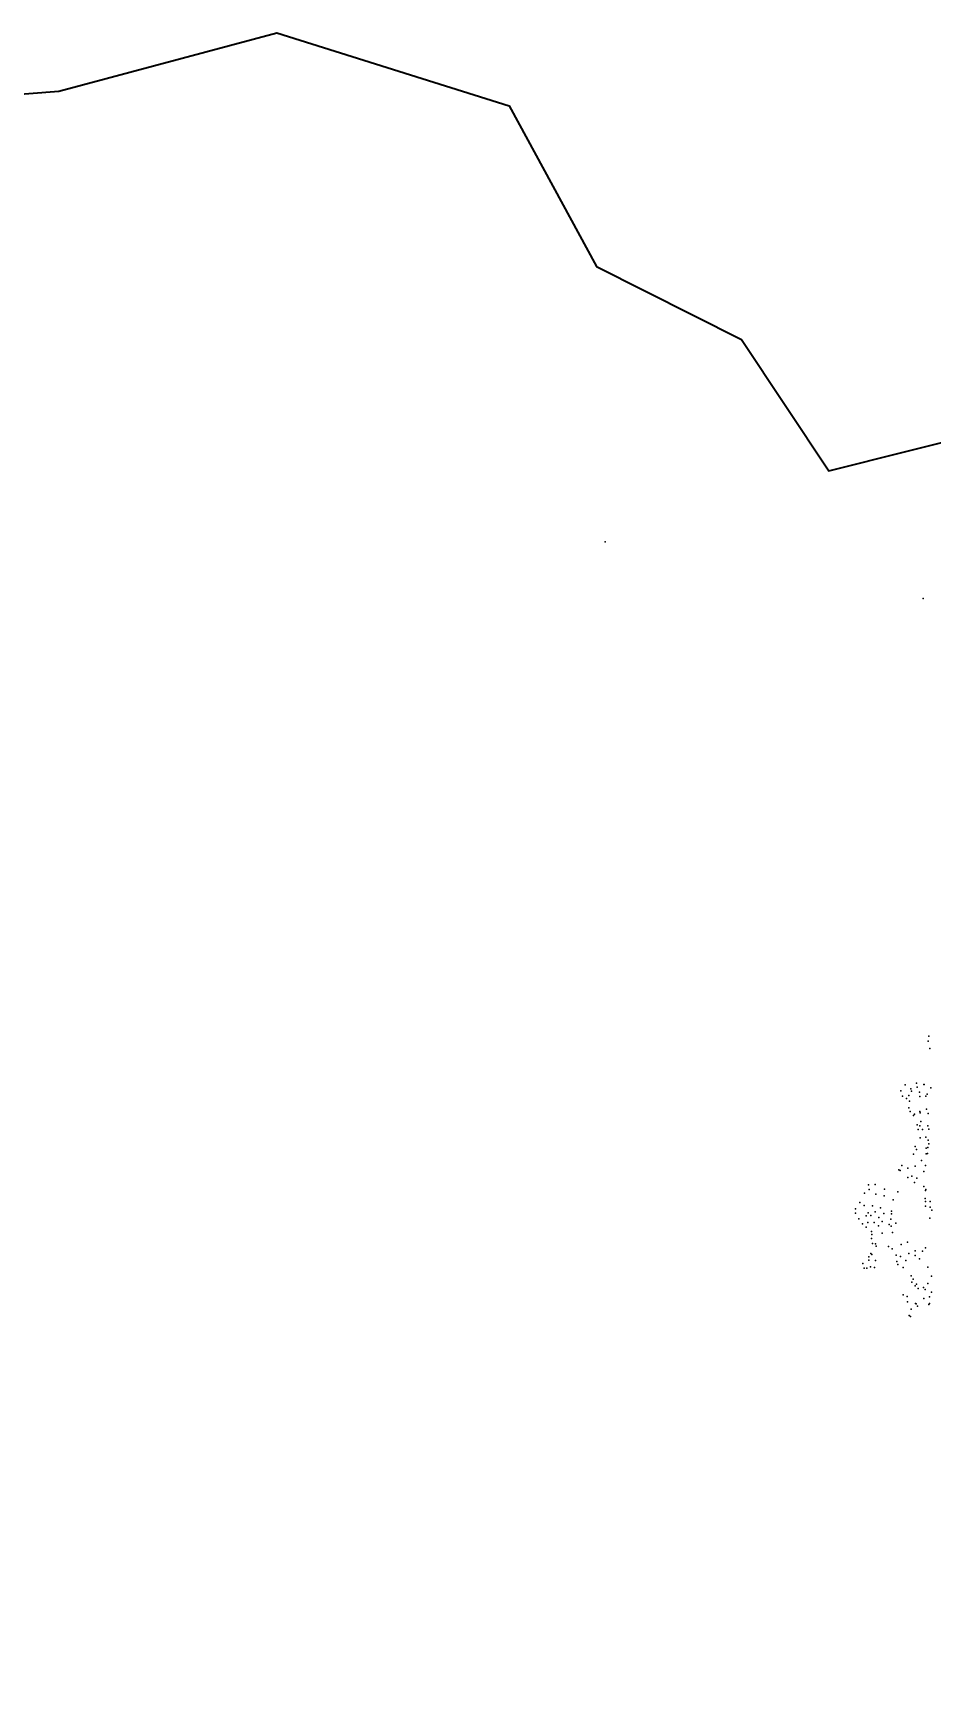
# Model space of a CAD drawing. Header units: millimetres. Extents: x -60275265 to 22802890, y -38578442 to 24337084.
# Drawn here: x 2033506 to 9883622, y 9977846 to 24337084 of the extents above; entities that cross this region are included whole.
import ezdxf

# ---------------------------------------------------------------- set-up
doc = ezdxf.new("R2010")
doc.units = ezdxf.units.MM
doc.header["$MEASUREMENT"] = 0
doc.layers.add('Outline', color=7, linetype='Continuous', true_color=0x000000)
doc.layers.add('particles', color=7, linetype='Continuous', true_color=0x000000)

msp = doc.modelspace()

# ---------------------------------------------------------------- linework, layer by layer
at = {"layer": 'Outline', "color": 3, "lineweight": 35, "true_color": 0x00ff00}
msp.add_lwpolyline([(612748, 23700101), (2261319, 23827441), (4163298, 24337084), (6191983, 23700101), (6952806, 22298647), (8220845, 21661442), (8981724, 20514820), (11010412, 21024520), (12405159, 19877851), (13419624, 18986025), (15194898, 18094026), (16462717, 16947413), (17096937, 15291091), (16969997, 14144198), (16969997, 12997517), (17730817, 12360371), (17730817, 10959081), (17730817, 9939740)], dxfattribs=at)
at = {"layer": 'particles', "color": 93, "true_color": 0x67d435}
for p in [(7028622, 19894696), (9804622, 19400696), (9848622, 15535696), (9854622, 15580696), (9864622, 15473696), (9611622, 15103696), (9649622, 15154696), (9697622, 15119696), (9704622, 15099696), (9748622, 15171696), (9752622, 15136696), (9772622, 15091696), (9810622, 15159696), (9813622, 15158696), (9873622, 15130696), (9626622, 15056696), (9659622, 15036696), (9679622, 15062696), (9679622, 14955696), (9686622, 15014696), (9775622, 15053696), (9827622, 15056696), (9834622, 14942696), (9840622, 15074696), (9691622, 14922696), (9720622, 14887696), (9729622, 14900696), (9753622, 14806696), (9775622, 14796696), (9777622, 14921696), (9780622, 14911696), (9785622, 14834696), (9847622, 14796696), (9849622, 14904696), (9762622, 14764696), (9778622, 14694696), (9798622, 14764696), (9828622, 14699696), (9850622, 14671696), (9853622, 14768696), (9720622, 14551696), (9736622, 14617696), (9747622, 14592696), (9830622, 14554696), (9832622, 14603696), (9844622, 14557696), (9847622, 14609696), (9854622, 14641696), (9592622, 14413696), (9603622, 14408696), (9619622, 14451696), (9670622, 14427696), (9734622, 14445696), (9791622, 14494696), (9810622, 14399696), (9824622, 14451696), (9329622, 14281696), (9334622, 14243696), (9386622, 14285696), (9467622, 14245696), (9584622, 14221696), (9671622, 14347696), (9706622, 14358696), (9728622, 14304696), (9749622, 14340696), (9810622, 14267696), (9824622, 14232696), (9827622, 14241696), (9213622, 14073696), (9251622, 14127696), (9291622, 14103696), (9292622, 14210696), (9364622, 14100696), (9392622, 14200696), (9432622, 14081696), (9464622, 14186696), (9544622, 14152696), (9823622, 14162696), (9824622, 14136696), (9824622, 14095696), (9865622, 14088696), (9866622, 14138696), (9215622, 14034696), (9243622, 13985696), (9274622, 13943696), (9306622, 14012696), (9323622, 13953696), (9325622, 14038696), (9348622, 14015696), (9376622, 13953696), (9385622, 14046696), (9418622, 13996696), (9448622, 13961696), (9463622, 14033696), (9507622, 13936696), (9522622, 13982696), (9529622, 14053696), (9529622, 14030696), (9566622, 13949696), (9863622, 13991696), (9882622, 14062696), (9307622, 13912696), (9354622, 13876696), (9355622, 13813696), (9358622, 13850696), (9415622, 13925696), (9447622, 13860696), (9526622, 13921696), (9536622, 13867696), (9331622, 13653696), (9348622, 13684696), (9358622, 13675696), (9362622, 13771696), (9388622, 13766696), (9395622, 13747696), (9501622, 13745696), (9533622, 13723696), (9570622, 13668696), (9607622, 13658696), (9612622, 13761696), (9667622, 13783696), (9679622, 13683696), (9734622, 13706696), (9736622, 13666696), (9799622, 13702696), (9825622, 13733696), (9279622, 13596696), (9290622, 13554696), (9313622, 13554696), (9330622, 13626696), (9345622, 13567696), (9381622, 13561696), (9388622, 13621696), (9575622, 13613696), (9585622, 13588696), (9630622, 13562696), (9654622, 13622696), (9774622, 13637696), (9845622, 13564696), (9699622, 13489696), (9705622, 13432696), (9719622, 13459696), (9735622, 13402696), (9748622, 13415696), (9762622, 13379696), (9809622, 13385696), (9823622, 13370696), (9847622, 13422696), (9878622, 13486696), (9629622, 13323696), (9665622, 13309696), (9669622, 13261696), (9737622, 13248696), (9743622, 13245696), (9755622, 13223696), (9755622, 13222696), (9811622, 13291696), (9854622, 13238696), (9859622, 13248696), (9860622, 13305696), (9877622, 13345696), (9684622, 13141696), (9693622, 13133696), (9699622, 13197696)]:
    msp.add_point(p, dxfattribs=at)

doc.saveas('drawing.dxf')
